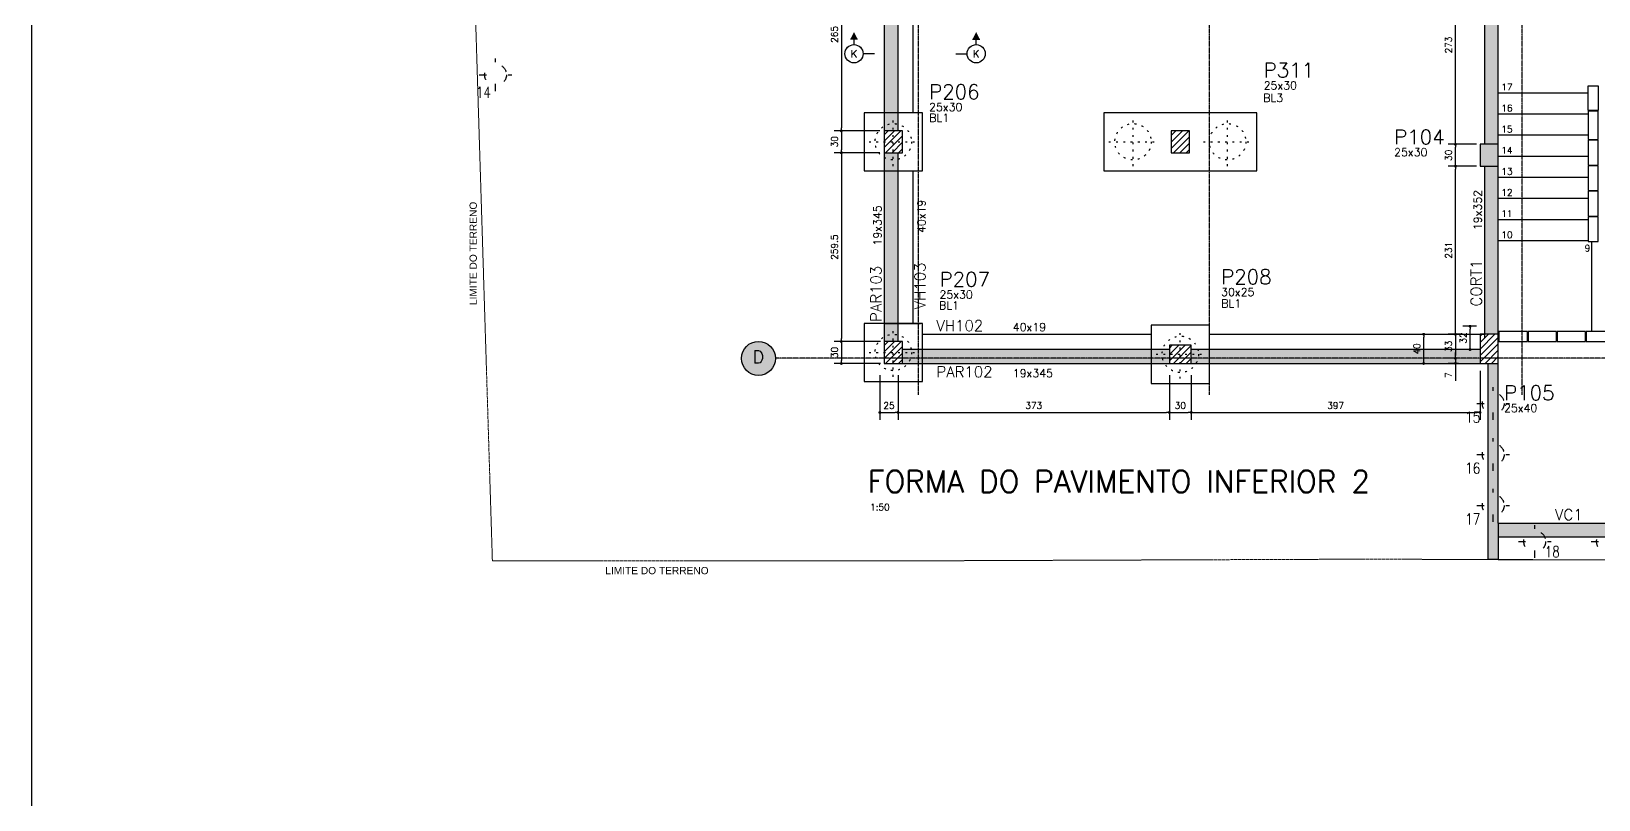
# Model space of a CAD drawing. Extents: x -856 to 20282, y 14720 to 28231.
# Drawn here: x 4522 to 6676, y 23022 to 24078 of the extents above; entities that cross this region are included whole.
import ezdxf
from ezdxf.enums import TextEntityAlignment as Align

# ---------------------------------------------------------------- set-up
doc = ezdxf.new("R2010")
doc.units = 0
for name, pattern in [('AXES', [0.54, 0.3, -0.08, 0.08, -0.08]), ('Double dash', [55, 20, -5, 10, -5, 10, -5]), ('ESTILO_TQS_0002', [0.4, 0.1, -0.3])]:
    doc.linetypes.add(name, pattern=pattern)
doc.layers.get('0').update_dxf_attribs({"linetype": 'CONTINUOUS'})
doc.layers.get('Defpoints').update_dxf_attribs({"linetype": 'CONTINUOUS'})
for name, color, linetype in [('00 - FELIPE', 2, 'CONTINUOUS'), ('228', 2, 'CONTINUOUS'), ('241', 2, 'CONTINUOUS'), ('BLOCO', 3, 'CONTINUOUS'), ('COTA', 1, 'CONTINUOUS'), ('EIXOS', 1, 'AXES'), ('ESTACA', 1, 'ESTILO_TQS_0002'), ('H2', 252, 'CONTINUOUS'), ('H3', 253, 'CONTINUOUS'), ('H4', 254, 'CONTINUOUS'), ('H5', 1, 'CONTINUOUS'), ('IND-EIXOS', 2, 'CONTINUOUS'), ('Linha_media', 4, 'CONTINUOUS'), ('P-D', 2, 'CONTINUOUS'), ('P-M', 5, 'CONTINUOUS'), ('P-N', 5, 'CONTINUOUS'), ('P-S', 5, 'CONTINUOUS'), ('PENA_1', 1, 'CONTINUOUS'), ('PENA_3', 3, 'CONTINUOUS'), ('PENA_5', 5, 'CONTINUOUS'), ('PIL-N', 4, 'CONTINUOUS'), ('T1', 2, 'CONTINUOUS'), ('T4', 6, 'CONTINUOUS'), ('TEXT-EIXOS', 3, 'CONTINUOUS'), ('VIG-D', 2, 'CONTINUOUS'), ('VIG-N', 4, 'CONTINUOUS'), ('VIGA', 3, 'CONTINUOUS')]:
    doc.layers.add(name, color=color, linetype=linetype)
doc.layers.add('GEN-___-___-TXT', color=7, linetype='CONTINUOUS', lineweight=9)
doc.layers.add('TLV-DVI-___-CNT', color=7, linetype='Double dash', lineweight=9)
doc.styles.add('Arial_8', font='arial.ttf', dxfattribs={"height": 87.5})
doc.styles.add('COTA', font='romans.shx')
doc.styles.add('ROMANS', font='ROMANS')
doc.styles.add('Solodactha', font='romans.shx', dxfattribs={"width": 0.8})
doc.styles.get("Standard").update_dxf_attribs({"font": 'ROMANS.SHX'})
doc.styles.add('Texto1', font='romans.shx', dxfattribs={"height": 9})
doc.styles.add('Texto4', font='romans.shx', dxfattribs={"height": 30})
doc.dimstyles.new('forma', dxfattribs={"dimscale": 5, "dimtxt": 1.8, "dimasz": 0.8, "dimexe": 2, "dimexo": 1, "dimgap": 1, "dimtad": 1, "dimdec": 1, "dimzin": 9, "dimdsep": 46, "dimtxsty": 'COTA', "dimblk1": 'DOT', "dimblk2": 'DOT', "dimsah": 1, "dimcen": 0, "dimdle": 1, "dimclrd": 256, "dimclre": 256, "dimclrt": 2, "dimadec": 0, "dimazin": 0, "dimtfac": 1, "dimtdec": 0, "dimtmove": 0, "dimatfit": 3, "dimfxl": 1, "dimtolj": 1, "dimtzin": 0, "dimarcsym": 0})

# ---------------------------------------------------------------- blocks, each defined once
blk = doc.blocks.new('_EST50')
at = {"layer": 'ESTACA', "linetype": 'ESTILO_TQS_0002'}
for p, q in [((0, -1.333), (0, 1.333)), ((-1.333, 0), (1.333, 0))]:
    blk.add_line(p, q, dxfattribs=at)
blk.add_circle((0, 0), 1, dxfattribs=at)
blk = doc.blocks.new('_Dot')
at = {"color": 0, "linetype": 'ByBlock', "lineweight": -2}
blk.add_line((-0.5, 0), (-1, 0), dxfattribs=at)
at = {"color": 0, "linetype": 'ByBlock', "const_width": 0.5}
blk.add_lwpolyline([(-0.25, 0, 1), (0.25, 0, 1)], format="xyb", close=True, dxfattribs=at)
blk = doc.blocks.new('*D330')
at = {"layer": 'COTA', "lineweight": -2, "transparency": 16777216}
for p, q in [((5688.9, 24206.2), (5625, 24206.2)), ((5635, 24202.2), (5635, 23945.2)), ((5687.9, 23941.2), (5625, 23941.2))]:
    blk.add_line(p, q, dxfattribs=at)
at = {"layer": 'Defpoints', "color": 0, "transparency": 16777216}
for p in [(5693.9, 24206.2), (5635, 23941.2), (5692.9, 23941.2)]:
    blk.add_point(p, dxfattribs=at)
at = {"layer": 'COTA', "lineweight": -2, "transparency": 16777216, "xscale": 4, "yscale": 4, "zscale": 4}
for p, rotation in [((5635, 24206.2), 90), ((5635, 23941.2), 270)]:
    blk.add_blockref('_Dot', p, dxfattribs=dict(at, rotation=rotation))
at = {"layer": 'COTA', "color": 2, "transparency": 16777216, "insert": (5625.5, 24073.7), "char_height": 9, "attachment_point": 5, "rotation": 90, "style": 'COTA'}
blk.add_mtext('\\A1;265 ', dxfattribs=at)
blk = doc.blocks.new('*D331')
at = {"layer": 'COTA', "lineweight": -2, "transparency": 16777216}
for p, q in [((5687.9, 23941.2), (5625, 23941.2)), ((5635, 23937.2), (5635, 23915.2)), ((5687.9, 23911.2), (5625, 23911.2))]:
    blk.add_line(p, q, dxfattribs=at)
at = {"layer": 'Defpoints', "color": 0, "transparency": 16777216}
for p in [(5692.9, 23941.2), (5635, 23911.2), (5692.9, 23911.2)]:
    blk.add_point(p, dxfattribs=at)
at = {"layer": 'COTA', "lineweight": -2, "transparency": 16777216, "xscale": 4, "yscale": 4, "zscale": 4}
for p, rotation in [((5635, 23941.2), 90), ((5635, 23911.2), 270)]:
    blk.add_blockref('_Dot', p, dxfattribs=dict(at, rotation=rotation))
at = {"layer": 'COTA', "color": 2, "transparency": 16777216, "insert": (5625.5, 23926.2), "char_height": 9, "attachment_point": 5, "rotation": 90, "style": 'COTA'}
blk.add_mtext('\\A1;30 ', dxfattribs=at)
blk = doc.blocks.new('*D332')
at = {"layer": 'COTA', "lineweight": -2, "transparency": 16777216}
for p, q in [((5687.9, 23911.2), (5625, 23911.2)), ((5635, 23907.2), (5635, 23655.7)), ((5688.9, 23651.7), (5625, 23651.7))]:
    blk.add_line(p, q, dxfattribs=at)
at = {"layer": 'Defpoints', "color": 0, "transparency": 16777216}
for p in [(5692.9, 23911.2), (5635, 23651.7), (5693.9, 23651.7)]:
    blk.add_point(p, dxfattribs=at)
at = {"layer": 'COTA', "lineweight": -2, "transparency": 16777216, "xscale": 4, "yscale": 4, "zscale": 4}
for p, rotation in [((5635, 23911.2), 90), ((5635, 23651.7), 270)]:
    blk.add_blockref('_Dot', p, dxfattribs=dict(at, rotation=rotation))
at = {"layer": 'COTA', "color": 2, "transparency": 16777216, "insert": (5625.5, 23781.4), "char_height": 9, "attachment_point": 5, "rotation": 90, "style": 'COTA'}
blk.add_mtext('\\A1;259.5 ', dxfattribs=at)
blk = doc.blocks.new('*D333')
at = {"layer": 'COTA', "lineweight": -2, "transparency": 16777216}
for p, q in [((5688.9, 23651.7), (5625, 23651.7)), ((5635, 23647.7), (5635, 23625.7)), ((5688.7, 23621.7), (5625, 23621.7))]:
    blk.add_line(p, q, dxfattribs=at)
at = {"layer": 'Defpoints', "color": 0, "transparency": 16777216}
for p in [(5693.9, 23651.7), (5635, 23621.7), (5693.7, 23621.7)]:
    blk.add_point(p, dxfattribs=at)
at = {"layer": 'COTA', "lineweight": -2, "transparency": 16777216, "xscale": 4, "yscale": 4, "zscale": 4}
for p, rotation in [((5635, 23651.7), 90), ((5635, 23621.7), 270)]:
    blk.add_blockref('_Dot', p, dxfattribs=dict(at, rotation=rotation))
at = {"layer": 'COTA', "color": 2, "transparency": 16777216, "insert": (5625.5, 23636.7), "char_height": 9, "attachment_point": 5, "rotation": 90, "style": 'COTA'}
blk.add_mtext('\\A1;30 ', dxfattribs=at)
blk = doc.blocks.new('*D334')
at = {"layer": 'COTA', "lineweight": -2, "transparency": 16777216}
for p, q in [((5687.9, 23605.7), (5687.9, 23544.3)), ((5712.9, 23605.7), (5712.9, 23544.3)), ((5691.9, 23554.3), (5708.9, 23554.3))]:
    blk.add_line(p, q, dxfattribs=at)
at = {"layer": 'Defpoints', "color": 0, "transparency": 16777216}
for p in [(5687.9, 23610.7), (5712.9, 23610.7), (5712.9, 23554.3)]:
    blk.add_point(p, dxfattribs=at)
at = {"layer": 'COTA', "lineweight": -2, "transparency": 16777216, "xscale": 4, "yscale": 4, "zscale": 4, "rotation": 180}
blk.add_blockref('_Dot', (5687.9, 23554.3), dxfattribs=at)
at = {"layer": 'COTA', "lineweight": -2, "transparency": 16777216, "xscale": 4, "yscale": 4, "zscale": 4}
blk.add_blockref('_Dot', (5712.9, 23554.3), dxfattribs=at)
at = {"layer": 'COTA', "color": 2, "transparency": 16777216, "insert": (5700.4, 23563.8), "char_height": 9, "attachment_point": 5, "style": 'COTA'}
blk.add_mtext('\\A1;25 ', dxfattribs=at)
blk = doc.blocks.new('*D335')
at = {"layer": 'COTA', "lineweight": -2, "transparency": 16777216}
for p, q in [((5712.9, 23605.7), (5712.9, 23544.3)), ((6085.9, 23605.7), (6085.9, 23544.3)), ((5716.9, 23554.3), (6081.9, 23554.3))]:
    blk.add_line(p, q, dxfattribs=at)
at = {"layer": 'Defpoints', "color": 0, "transparency": 16777216}
for p in [(5712.9, 23610.7), (6085.9, 23610.7), (6085.9, 23554.3)]:
    blk.add_point(p, dxfattribs=at)
at = {"layer": 'COTA', "lineweight": -2, "transparency": 16777216, "xscale": 4, "yscale": 4, "zscale": 4, "rotation": 180}
blk.add_blockref('_Dot', (5712.9, 23554.3), dxfattribs=at)
at = {"layer": 'COTA', "lineweight": -2, "transparency": 16777216, "xscale": 4, "yscale": 4, "zscale": 4}
blk.add_blockref('_Dot', (6085.9, 23554.3), dxfattribs=at)
at = {"layer": 'COTA', "color": 2, "transparency": 16777216, "insert": (5899.4, 23563.8), "char_height": 9, "attachment_point": 5, "style": 'COTA'}
blk.add_mtext('\\A1;373 ', dxfattribs=at)
blk = doc.blocks.new('*D336')
at = {"layer": 'COTA', "lineweight": -2, "transparency": 16777216}
for p, q in [((6085.9, 23605.7), (6085.9, 23544.3)), ((6115.9, 23605.7), (6115.9, 23544.3)), ((6089.9, 23554.3), (6111.9, 23554.3))]:
    blk.add_line(p, q, dxfattribs=at)
at = {"layer": 'Defpoints', "color": 0, "transparency": 16777216}
for p in [(6085.9, 23610.7), (6115.9, 23610.7), (6115.9, 23554.3)]:
    blk.add_point(p, dxfattribs=at)
at = {"layer": 'COTA', "lineweight": -2, "transparency": 16777216, "xscale": 4, "yscale": 4, "zscale": 4, "rotation": 180}
blk.add_blockref('_Dot', (6085.9, 23554.3), dxfattribs=at)
at = {"layer": 'COTA', "lineweight": -2, "transparency": 16777216, "xscale": 4, "yscale": 4, "zscale": 4}
blk.add_blockref('_Dot', (6115.9, 23554.3), dxfattribs=at)
at = {"layer": 'COTA', "color": 2, "transparency": 16777216, "insert": (6100.9, 23563.8), "char_height": 9, "attachment_point": 5, "style": 'COTA'}
blk.add_mtext('\\A1;30 ', dxfattribs=at)
blk = doc.blocks.new('*D337')
at = {"layer": 'COTA', "lineweight": -2, "transparency": 16777216}
for p, q in [((6512.9, 23611.7), (6512.9, 23544.3)), ((6115.9, 23605.7), (6115.9, 23544.3)), ((6119.9, 23554.3), (6508.9, 23554.3))]:
    blk.add_line(p, q, dxfattribs=at)
at = {"layer": 'Defpoints', "color": 0, "transparency": 16777216}
for p in [(6115.9, 23610.7), (6512.9, 23616.7), (6512.9, 23554.3)]:
    blk.add_point(p, dxfattribs=at)
at = {"layer": 'COTA', "lineweight": -2, "transparency": 16777216, "xscale": 4, "yscale": 4, "zscale": 4, "rotation": 180}
blk.add_blockref('_Dot', (6115.9, 23554.3), dxfattribs=at)
at = {"layer": 'COTA', "lineweight": -2, "transparency": 16777216, "xscale": 4, "yscale": 4, "zscale": 4}
blk.add_blockref('_Dot', (6512.9, 23554.3), dxfattribs=at)
at = {"layer": 'COTA', "color": 2, "transparency": 16777216, "insert": (6314.4, 23563.8), "char_height": 9, "attachment_point": 5, "style": 'COTA'}
blk.add_mtext('\\A1;397 ', dxfattribs=at)
blk = doc.blocks.new('*D338')
at = {"layer": 'COTA', "lineweight": -2, "transparency": 16777216}
for p, q in [((6507.9, 23892.7), (6469.1, 23892.7)), ((6479.1, 23665.7), (6479.1, 23888.7)), ((6488.7, 23661.7), (6469.1, 23661.7))]:
    blk.add_line(p, q, dxfattribs=at)
at = {"layer": 'Defpoints', "color": 0, "transparency": 16777216}
for p in [(6479.1, 23892.7), (6512.9, 23892.7), (6493.7, 23661.7)]:
    blk.add_point(p, dxfattribs=at)
at = {"layer": 'COTA', "lineweight": -2, "transparency": 16777216, "xscale": 4, "yscale": 4, "zscale": 4}
for p, rotation in [((6479.1, 23892.7), 90), ((6479.1, 23661.7), 270)]:
    blk.add_blockref('_Dot', p, dxfattribs=dict(at, rotation=rotation))
at = {"layer": 'COTA', "color": 2, "transparency": 16777216, "insert": (6469.6, 23777.2), "char_height": 9, "attachment_point": 5, "rotation": 90, "style": 'COTA'}
blk.add_mtext('\\A1;231 ', dxfattribs=at)
blk = doc.blocks.new('*D339')
at = {"layer": 'COTA', "lineweight": -2, "transparency": 16777216}
for p, q in [((6507.9, 23922.7), (6469.1, 23922.7)), ((6479.1, 23896.7), (6479.1, 23918.7)), ((6507.9, 23892.7), (6469.1, 23892.7))]:
    blk.add_line(p, q, dxfattribs=at)
at = {"layer": 'Defpoints', "color": 0, "transparency": 16777216}
for p in [(6479.1, 23922.7), (6512.9, 23922.7), (6512.9, 23892.7)]:
    blk.add_point(p, dxfattribs=at)
at = {"layer": 'COTA', "lineweight": -2, "transparency": 16777216, "xscale": 4, "yscale": 4, "zscale": 4}
for p, rotation in [((6479.1, 23922.7), 90), ((6479.1, 23892.7), 270)]:
    blk.add_blockref('_Dot', p, dxfattribs=dict(at, rotation=rotation))
at = {"layer": 'COTA', "color": 2, "transparency": 16777216, "insert": (6469.6, 23907.7), "char_height": 9, "attachment_point": 5, "rotation": 90, "style": 'COTA'}
blk.add_mtext('\\A1;30 ', dxfattribs=at)
blk = doc.blocks.new('*D340')
at = {"layer": 'COTA', "lineweight": -2, "transparency": 16777216}
for p, q in [((6507.9, 24195.7), (6469.1, 24195.7)), ((6479.1, 23926.7), (6479.1, 24191.7)), ((6507.9, 23922.7), (6469.1, 23922.7))]:
    blk.add_line(p, q, dxfattribs=at)
at = {"layer": 'Defpoints', "color": 0, "transparency": 16777216}
for p in [(6479.1, 24195.7), (6512.9, 24195.7), (6512.9, 23922.7)]:
    blk.add_point(p, dxfattribs=at)
at = {"layer": 'COTA', "lineweight": -2, "transparency": 16777216, "xscale": 4, "yscale": 4, "zscale": 4}
for p, rotation in [((6479.1, 24195.7), 90), ((6479.1, 23922.7), 270)]:
    blk.add_blockref('_Dot', p, dxfattribs=dict(at, rotation=rotation))
at = {"layer": 'COTA', "color": 2, "transparency": 16777216, "insert": (6469.6, 24059.2), "char_height": 9, "attachment_point": 5, "rotation": 90, "style": 'COTA'}
blk.add_mtext('\\A1;273 ', dxfattribs=at)
blk = doc.blocks.new('*D388')
at = {"layer": 'COTA', "lineweight": -2, "transparency": 16777216}
for p, q in [((6488.7, 23661.7), (6469.1, 23661.7)), ((6479.1, 23657.7), (6479.1, 23632.7)), ((6485.9, 23628.7), (6469.1, 23628.7))]:
    blk.add_line(p, q, dxfattribs=at)
at = {"layer": 'Defpoints', "color": 0, "transparency": 16777216}
for p in [(6493.7, 23661.7), (6479.1, 23628.7), (6490.9, 23628.7)]:
    blk.add_point(p, dxfattribs=at)
at = {"layer": 'COTA', "lineweight": -2, "transparency": 16777216, "xscale": 4, "yscale": 4, "zscale": 4}
for p, rotation in [((6479.1, 23661.7), 90), ((6479.1, 23628.7), 270)]:
    blk.add_blockref('_Dot', p, dxfattribs=dict(at, rotation=rotation))
at = {"layer": 'COTA', "color": 2, "transparency": 16777216, "insert": (6469.6, 23645.2), "char_height": 9, "attachment_point": 5, "rotation": 90, "style": 'COTA'}
blk.add_mtext('\\A1;33 ', dxfattribs=at)
blk = doc.blocks.new('Family - ___-2103959-PLANTA INFERIOR 2')
at = {"layer": 'TLV-DVI-___-CNT', "color": 1, "true_color": 0xff0000}
for p, q in [((-48574, 209), (-48253, -10145)), ((-42134, -10145), (-36285, -10123)), ((-36285, -10123), (-34522, -10128)), ((-48253, -10145), (-43762, -10145)), ((-43762, -10145), (-42134, -10145)), ((-34522, -10128), (-32077, -10136))]:
    blk.add_line(p, q, dxfattribs=at)
blk = doc.blocks.new('A$C8a1ee3b4')
at = {"layer": 'TLV-DVI-___-CNT', "color": 1, "true_color": 0xff0000, "xscale": 0.1, "yscale": 0.1, "zscale": 0.1}
blk.add_blockref('Family - ___-2103959-PLANTA INFERIOR 2', (4865.2, 1037.1), dxfattribs=at)
at = {"layer": 'GEN-___-___-TXT', "insert": (8.5, 373.9), "char_height": 10, "width": 174.768, "attachment_point": 1, "rotation": 90, "style": 'Arial_8'}
blk.add_mtext('LIMITE DO TERRENO', dxfattribs=at)
at = {"layer": 'GEN-___-___-TXT', "insert": (195.1, 14.1), "char_height": 10, "width": 174.768, "attachment_point": 1, "style": 'Arial_8'}
blk.add_mtext('LIMITE DO TERRENO', dxfattribs=at)
blk = doc.blocks.new('A$Cf0c44242')
at = {"layer": 'ESTACA'}
for p, q in [((-13.532, 3.341), (-13.532, 3.791)), ((-13.757, 3.566), (-13.307, 3.566)), ((0.181, -1.175), (0.181, -0.725)), ((-0.044, -0.95), (0.406, -0.95)), ((0.181, -1.875), (0.181, -1.425)), ((-0.044, -1.65), (0.406, -1.65)), ((0.181, -2.575), (0.181, -2.125)), ((-0.044, -2.35), (0.406, -2.35)), ((0.751, -3.071), (0.751, -2.621)), ((0.526, -2.846), (0.976, -2.846)), ((1.526, -2.847), (1.976, -2.847))]:
    blk.add_line(p, q, dxfattribs=at)
for centre in [(-13.532, 3.566), (0.181, -0.95), (0.181, -1.65), (0.181, -2.35), (0.751, -2.846), (1.751, -2.847)]:
    blk.add_circle(centre, 0.15, dxfattribs=at)
at = {"layer": 'ESTACA', "style": 'Solodactha', "width": 0.8}
for s, p in [('14', (-13.801, 3.249)), ('15', (-0.203, -1.214)), ('16', (-0.203, -1.914)), ('17', (-0.203, -2.614)), ('18', (0.89, -3.063))]:
    blk.add_text(s, height=0.15, dxfattribs=at).set_placement(p)
blk = doc.blocks.new('*D416')
at = {"layer": 'COTA', "lineweight": -2, "transparency": 16777216}
for p, q in [((6479.1, 23632.7), (6479.1, 23636.7)), ((6483.3, 23628.7), (6469.1, 23628.7)), ((6483.3, 23621.7), (6469.1, 23621.7)), ((6479.1, 23628.7), (6479.1, 23621.7)), ((6479.1, 23617.7), (6479.1, 23597.7))]:
    blk.add_line(p, q, dxfattribs=at)
at = {"layer": 'Defpoints', "color": 0, "transparency": 16777216}
for p in [(6479.1, 23621.7), (6488.3, 23628.7), (6488.3, 23621.7)]:
    blk.add_point(p, dxfattribs=at)
at = {"layer": 'COTA', "lineweight": -2, "transparency": 16777216, "xscale": 4, "yscale": 4, "zscale": 4}
for p, rotation in [((6479.1, 23628.7), 270), ((6479.1, 23621.7), 90)]:
    blk.add_blockref('_Dot', p, dxfattribs=dict(at, rotation=rotation))
at = {"layer": 'COTA', "color": 2, "transparency": 16777216, "insert": (6469.6, 23605.7), "char_height": 9, "attachment_point": 5, "rotation": 90, "style": 'COTA'}
blk.add_mtext('\\A1;7 ', dxfattribs=at)
blk = doc.blocks.new('*D417')
at = {"layer": 'COTA', "lineweight": -2, "transparency": 16777216}
for p, q in [((6433.9, 23661.7), (6445.4, 23661.7)), ((6435.4, 23625.7), (6435.4, 23657.7)), ((6433.9, 23621.7), (6445.4, 23621.7))]:
    blk.add_line(p, q, dxfattribs=at)
at = {"layer": 'Defpoints', "color": 0, "transparency": 16777216}
for p in [(6428.9, 23661.7), (6435.4, 23661.7), (6428.9, 23621.7)]:
    blk.add_point(p, dxfattribs=at)
at = {"layer": 'COTA', "lineweight": -2, "transparency": 16777216, "xscale": 4, "yscale": 4, "zscale": 4}
for p, rotation in [((6435.4, 23661.7), 90), ((6435.4, 23621.7), 270)]:
    blk.add_blockref('_Dot', p, dxfattribs=dict(at, rotation=rotation))
at = {"layer": 'COTA', "color": 2, "transparency": 16777216, "insert": (6425.9, 23641.7), "char_height": 9, "attachment_point": 5, "rotation": 90, "style": 'COTA'}
blk.add_mtext('\\A1;40 ', dxfattribs=at)
blk = doc.blocks.new('seção_esq')
at = {"layer": 'Linha_media'}
for p, q in [((1, 4), (-1, 4)), ((0, 2.5), (0, 4)), ((5.62, 0), (2.5, 0))]:
    blk.add_line(p, q, dxfattribs=at)
blk.add_circle((0, 0), 2.5, dxfattribs=at)
blk.add_solid([(1, 4), (0, 6), (-1, 4)], dxfattribs=at)
blk = doc.blocks.new('seção_dir')
at = {"layer": 'Linha_media'}
for p, q in [((-5.62, 0), (-2.5, 0)), ((-1, 4), (1, 4)), ((0, 2.5), (0, 4))]:
    blk.add_line(p, q, dxfattribs=at)
blk.add_circle((0, 0), 2.5, dxfattribs=at)
blk.add_solid([(-1, 4), (0, 6), (1, 4)], dxfattribs=at)
blk = doc.blocks.new('atrib_seção')
at = {"layer": 'Linha_media', "style": 'ROMANS'}
blk.add_attdef('X', text='', height=2, dxfattribs=at).set_placement((0, 0), align=Align.MIDDLE)
blk = doc.blocks.new('*D762')
at = {"layer": '00 - FELIPE', "lineweight": -2, "transparency": 16777216}
for p, q in [((6507.9, 23672.7), (6489.2, 23672.7)), ((6499.2, 23644.7), (6499.2, 23668.7)), ((6507.9, 23640.7), (6489.2, 23640.7))]:
    blk.add_line(p, q, dxfattribs=at)
at = {"layer": 'Defpoints', "color": 0, "transparency": 16777216}
for p in [(6499.2, 23672.7), (6512.9, 23672.7), (6512.9, 23640.7)]:
    blk.add_point(p, dxfattribs=at)
at = {"layer": '00 - FELIPE', "lineweight": -2, "transparency": 16777216, "xscale": 4, "yscale": 4, "zscale": 4}
for p, rotation in [((6499.2, 23672.7), 90), ((6499.2, 23640.7), 270)]:
    blk.add_blockref('_Dot', p, dxfattribs=dict(at, rotation=rotation))
at = {"layer": '00 - FELIPE', "color": 2, "transparency": 16777216, "insert": (6489.7, 23656.7), "char_height": 9, "attachment_point": 5, "rotation": 90, "style": 'COTA'}
blk.add_mtext('\\A1;32 ', dxfattribs=at)

msp = doc.modelspace()

# ---------------------------------------------------------------- hatches: boundary and pattern name
at = {"layer": 'H2'}
for points in [[(6537.91, 24195.7), (6518.91, 24195.7), (6518.91, 23922.7), (6537.91, 23922.7)], [(6537.91, 23922.7), (6512.91, 23922.7), (6512.91, 23892.7), (6537.91, 23892.7)], [(6518.91, 23661.7), (6537.91, 23661.7), (6537.91, 23892.7), (6518.91, 23892.7)], [(6537.91, 23621.7), (6537.91, 23352.29), (6523.91, 23352.29), (6523.91, 23621.7)], [(6537.91, 23402.17), (7610.43, 23400.94), (7610.41, 23381.96), (6537.91, 23383.17)]]:
    msp.add_hatch(color=256, dxfattribs=at).paths.add_polyline_path(points)
at = {"layer": 'H3'}
for points in [[(5712.91, 24206.2), (5693.91, 24206.2), (5693.91, 23941.2), (5712.91, 23941.2)], [(5712.91, 23911.2), (5693.91, 23911.2), (5693.91, 23651.7), (5712.91, 23651.7)], [(6085.91, 23621.7), (6085.91, 23640.7), (5718.91, 23640.7), (5718.91, 23621.7)], [(6115.91, 23640.7), (6115.91, 23621.7), (6512.91, 23621.7), (6512.91, 23640.7)]]:
    msp.add_hatch(color=256, dxfattribs=at).paths.add_polyline_path(points)
at = {"layer": 'H4'}
h = msp.add_hatch(color=256, dxfattribs=at)
edge = h.paths.add_edge_path()
edge.add_arc((5521.11, 23628.63), 23.33, 0, 360)
at = {"layer": 'H5'}
h = msp.add_hatch(dxfattribs=at)
h.set_pattern_fill('ANSI31', color=256, scale=50, style=0)
h.set_pattern_definition([(45, (4923.393, -6055.889), (-4.4194174, 4.4194174), [])])
h.paths.add_polyline_path([(5693.91, 23911.2), (5718.91, 23911.2), (5718.91, 23941.2), (5693.91, 23941.2)])
h = msp.add_hatch(dxfattribs=at)
h.set_pattern_fill('ANSI31', color=256, scale=50, style=0)
h.set_pattern_definition([(45, (4912.393, -6055.889), (-4.4194174, 4.4194174), [])])
h.paths.add_polyline_path([(6088.41, 23911.2), (6113.41, 23911.2), (6113.41, 23941.2), (6088.41, 23941.2)])
h = msp.add_hatch(dxfattribs=at)
h.set_pattern_fill('ANSI31', color=256, scale=50, style=0)
h.set_pattern_definition([(45, (5693.9076, 23626.696), (-4.419417, 4.419417), [])])
h.paths.add_polyline_path([(6512.91, 23621.7), (6537.91, 23621.7), (6537.91, 23661.7), (6512.91, 23661.7)])
h = msp.add_hatch(dxfattribs=at)
h.set_pattern_fill('ANSI31', color=256, scale=50, style=0)
h.set_pattern_definition([(45, (4923.3936, -6044.8965), (-4.4194174, 4.4194174), [])])
h.paths.add_polyline_path([(5693.91, 23621.7), (5718.91, 23621.7), (5718.91, 23651.7), (5693.91, 23651.7)])
h = msp.add_hatch(dxfattribs=at)
h.set_pattern_fill('ANSI31', color=256, scale=50, style=0)
h.set_pattern_definition([(45, (4912.3936, -6044.8965), (-4.4194174, 4.4194174), [])])
h.paths.add_polyline_path([(6085.91, 23621.7), (6115.91, 23621.7), (6115.91, 23646.7), (6085.91, 23646.7)])

# ---------------------------------------------------------------- linework, layer by layer
for points in [[(6675.41, 24003.2), (6675.41, 23969.2), (6661.41, 23969.2), (6661.41, 24003.2), (6675.41, 24003.2)], [(6675.41, 23929.2), (6675.41, 23968.2), (6661.41, 23968.2), (6661.41, 23929.2), (6675.41, 23929.2)], [(6675.41, 23894.2), (6675.41, 23928.2), (6661.41, 23928.2), (6661.41, 23894.2), (6675.41, 23894.2)], [(6675.41, 23859.2), (6675.41, 23893.2), (6661.41, 23893.2), (6661.41, 23859.2), (6675.41, 23859.2)], [(6675.41, 23824.2), (6675.41, 23858.2), (6661.41, 23858.2), (6661.41, 23824.2), (6675.41, 23824.2)], [(6675.41, 23789.2), (6675.41, 23823.2), (6661.41, 23823.2), (6661.41, 23789.2), (6675.41, 23789.2)], [(6538.91, 23651.74), (6577.91, 23651.74), (6577.91, 23665.74), (6538.91, 23665.74), (6538.91, 23651.74)], [(6578.91, 23651.74), (6617.91, 23651.74), (6617.91, 23665.74), (6578.91, 23665.74), (6578.91, 23651.74)], [(6618.91, 23651.74), (6657.91, 23651.74), (6657.91, 23665.74), (6618.91, 23665.74), (6618.91, 23651.74)], [(6658.91, 23651.74), (6697.91, 23651.74), (6697.91, 23665.74), (6658.91, 23665.74), (6658.91, 23651.74)]]:
    msp.add_lwpolyline(points)
at = {"layer": '241'}
for p, q in [((6661.41, 23993.19), (6537.91, 23993.19)), ((6661.41, 23964.19), (6537.91, 23964.19)), ((6661.41, 23935.19), (6537.91, 23935.19)), ((6661.41, 23906.19), (6537.91, 23906.19)), ((6661.41, 23877.19), (6537.91, 23877.19)), ((6661.41, 23848.19), (6537.91, 23848.19)), ((6661.41, 23819.19), (6537.91, 23819.19)), ((6661.41, 23790.19), (6537.91, 23790.19)), ((6665.91, 23789.2), (6665.91, 23665.7))]:
    msp.add_line(p, q, dxfattribs=at)
at = {"layer": 'BLOCO', "linetype": 'Continuous'}
for points in [[(5666.41, 23886.2), (5746.41, 23886.2), (5746.41, 23966.2), (5666.41, 23966.2), (5666.41, 23886.2)], [(5995.91, 23886.2), (6205.91, 23886.2), (6205.91, 23966.2), (5995.91, 23966.2), (5995.91, 23886.2)], [(5666.41, 23596.7), (5746.41, 23596.7), (5746.41, 23676.7), (5666.41, 23676.7), (5666.41, 23596.7)], [(6060.91, 23594.2), (6140.91, 23594.2), (6140.91, 23674.2), (6060.91, 23674.2), (6060.91, 23594.2)]]:
    msp.add_lwpolyline(points, dxfattribs=at)
at = {"layer": 'COTA'}
msp.add_line((4521.66, 28230.73), (4521.66, 16671.78), dxfattribs=at)
at = {"layer": 'EIXOS', "color": 244, "true_color": 0x991b1e}
for p, q in [((5740.91, 23578.75), (5740.91, 25299.42)), ((6140.91, 23578.75), (6140.91, 25299.42)), ((6570.91, 23578.75), (6570.91, 25299.42)), ((8233.21, 23628.7), (5544.44, 23628.7))]:
    msp.add_line(p, q, dxfattribs=at)
at = {"layer": 'IND-EIXOS'}
msp.add_circle((5521.11, 23628.63), 23.33, dxfattribs=at)
at = {"layer": 'P-M', "linetype": 'Continuous'}
msp.add_lwpolyline([(6512.91, 23892.7), (6537.91, 23892.7), (6537.91, 23922.7), (6512.91, 23922.7), (6512.91, 23892.7)], dxfattribs=at)
at = {"layer": 'P-N', "linetype": 'Continuous'}
for points in [[(5693.91, 23911.2), (5718.91, 23911.2), (5718.91, 23941.2), (5693.91, 23941.2), (5693.91, 23911.2)], [(6088.41, 23911.2), (6113.41, 23911.2), (6113.41, 23941.2), (6088.41, 23941.2), (6088.41, 23911.2)], [(5693.91, 23621.7), (5718.91, 23621.7), (5718.91, 23651.7), (5693.91, 23651.7), (5693.91, 23621.7)], [(6085.91, 23621.7), (6115.91, 23621.7), (6115.91, 23646.7), (6085.91, 23646.7), (6085.91, 23621.7)]]:
    msp.add_lwpolyline(points, dxfattribs=at)
at = {"layer": 'P-S', "linetype": 'Continuous'}
msp.add_lwpolyline([(6512.91, 23621.7), (6537.91, 23621.7), (6537.91, 23661.7), (6512.91, 23661.7), (6512.91, 23621.7)], dxfattribs=at)
at = {"layer": 'PENA_3'}
msp.add_lwpolyline([(6537.91, 23402.17), (6537.91, 23352.29), (7610.37, 23351.7), (7610.43, 23400.93), (6537.91, 23402.17)], dxfattribs=at)
at = {"layer": 'PENA_5'}
for p, q in [((6518.91, 24195.7), (6518.91, 23922.7)), ((6537.91, 23922.7), (6537.91, 24195.7)), ((6518.91, 23892.7), (6518.91, 23656.7)), ((6537.91, 23656.7), (6537.91, 23892.7)), ((6537.91, 23402.17), (6537.91, 23621.7)), ((6537.91, 23402.17), (7610.43, 23400.94)), ((7610.41, 23381.95), (6537.97, 23383.17)), ((6537.97, 23383.17), (6537.97, 23352.29))]:
    msp.add_line(p, q, dxfattribs=at)
msp.add_lwpolyline([(6537.91, 23352.29), (6523.91, 23352.29), (6523.91, 23621.7), (6537.91, 23621.7)], dxfattribs=at)
at = {"layer": 'VIGA'}
for p, q in [((5693.91, 24206.2), (5693.91, 23941.2)), ((5712.91, 23941.2), (5712.91, 24206.2)), ((5733.91, 23966.2), (5733.91, 24116.2)), ((5693.91, 23911.2), (5693.91, 23640.7)), ((5712.91, 23651.7), (5712.91, 23911.2)), ((5733.91, 23676.7), (5733.91, 23886.2)), ((5693.91, 23676.7), (5743.91, 23676.7)), ((5746.41, 23661.7), (6060.91, 23661.7)), ((6140.91, 23661.7), (6518.91, 23661.7)), ((6085.91, 23640.7), (5718.91, 23640.7)), ((6512.91, 23640.7), (6115.91, 23640.7)), ((5707.91, 23621.7), (6085.91, 23621.7)), ((6115.91, 23621.7), (6512.91, 23621.7))]:
    msp.add_line(p, q, dxfattribs=at)

# ---------------------------------------------------------------- block references
at = {"layer": '228', "linetype": 'Continuous', "xscale": 25, "yscale": 25}
for p in [(5706.41, 23926.2), (6035.91, 23926.2), (6165.91, 23926.2), (5706.41, 23636.7), (6100.91, 23634.2)]:
    msp.add_blockref('_EST50', p, dxfattribs=at)
at = {"layer": 'COTA', "xscale": 100, "yscale": 100, "zscale": 100}
msp.add_blockref('A$Cf0c44242', (6512.91, 23661.7), dxfattribs=at)
at = {"layer": 'PENA_1', "xscale": 5, "yscale": 5, "zscale": 5}
for name, p in [('seção_esq', (5652.39, 24047.14)), ('seção_dir', (5820.35, 24047.14))]:
    msp.add_blockref(name, p, dxfattribs=at)
for p in [(5652.39, 24047.14), (5820.35, 24047.14)]:
    msp.add_blockref('atrib_seção', p, dxfattribs=at).add_auto_attribs({'X': 'K'})
at = {"layer": 'VIGA'}
msp.add_blockref('A$C8a1ee3b4', (5115.45, 23327.94), dxfattribs=at)

# ---------------------------------------------------------------- texts
at = {"layer": 'P-D', "linetype": 'Continuous'}
for s, p in [('25x30', (6215.45, 23998.16)), ('25x30', (5755.62, 23968.36)), ('BL3', (6214.87, 23981.02)), ('BL1', (5755.82, 23953.64)), ('25x30', (6394.79, 23906.3)), ('25x30', (5769.93, 23710.74)), ('30x25', (6156.98, 23714.26)), ('BL1', (5769.42, 23695.94)), ('BL1', (6157.2, 23698.6)), ('25x40', (6545.92, 23554.86))]:
    msp.add_text(s, height=11, dxfattribs=at).set_placement(p)
at = {"layer": 'PIL-N', "linetype": 'Continuous'}
for s, p in [('P311', (6215.45, 24014.66)), ('P206', (5755.62, 23984.86)), ('P104', (6394.79, 23922.8)), ('P207', (5769.93, 23727.24)), ('P208', (6156.98, 23730.76)), ('P105', (6545.92, 23571.36))]:
    msp.add_text(s, height=20, dxfattribs=at).set_placement(p)
at = {"layer": 'T1', "style": 'Texto1'}
for s, p in [('17', (6542.09, 23996.96)), ('16', (6542.09, 23967.96)), ('15', (6542.09, 23938.96)), ('14', (6542.09, 23909.96)), ('13', (6542.09, 23880.96)), ('12', (6542.09, 23851.96)), ('11', (6542.09, 23822.96)), ('10', (6542.09, 23793.96)), ('9', (6656.64, 23775.54)), ('1:50', (5674.49, 23419.71))]:
    msp.add_text(s, height=9, dxfattribs=at).set_placement(p)
at = {"layer": 'T4', "style": 'Texto4'}
msp.add_text('FORMA DO PAVIMENTO INFERIOR 2', height=30, dxfattribs=at).set_placement((5671.26, 23444.5))
at = {"layer": 'TEXT-EIXOS'}
msp.add_text('D', height=17.5, dxfattribs=at).set_placement((5512.94, 23621.87))
at = {"layer": 'VIG-D', "linetype": 'Continuous'}
for s, p in [('19x352', (6515.16, 23804.86)), ('19x345', (5690.16, 23783.65)), ('40x19', (5750.53, 23800.96))]:
    msp.add_text(s, height=11, rotation=90, dxfattribs=at).set_placement(p)
for s, p in [('40x19', (5870.67, 23666.07)), ('19x345', (5870.67, 23602.66))]:
    msp.add_text(s, height=11, dxfattribs=at).set_placement(p)
at = {"layer": 'VIG-N', "linetype": 'Continuous'}
for s, p in [('PAR103', (5690.16, 23678.65)), ('VH103', (5750.53, 23695.96)), ('CORT1', (6515.16, 23699.86))]:
    msp.add_text(s, height=15, rotation=90, dxfattribs=at).set_placement(p)
for s, p in [('VH102', (5765.67, 23666.07)), ('PAR102', (5765.67, 23602.66)), ('VC1', (6615.9, 23406.45))]:
    msp.add_text(s, height=15, dxfattribs=at).set_placement(p)

# ---------------------------------------------------------------- dimensions: what is measured, and where the dimension line sits
at = {"layer": '00 - FELIPE'}
dim = msp.add_linear_dim(base=(6499.23, 23672.7), p1=(6512.91, 23640.7), p2=(6512.91, 23672.7), angle=90, dimstyle='forma', override={"dimpost": ' '}, dxfattribs=at)
dim.commit()
dim.dimension.update_dxf_attribs({"geometry": '*D762', "text_midpoint": (6489.73, 23656.7)})
at = {"layer": 'COTA'}
for base, p1, p2, override, picture, middle in [((5635, 23941.2), (5693.91, 24206.2), (5692.91, 23941.2), {"dimpost": ' ', "dimtmove": 1}, '*D330', (5625.5, 24073.7)), ((6479.13, 24195.7), (6512.91, 23922.7), (6512.91, 24195.7), {"dimpost": ' ', "dimtmove": 1}, '*D340', (6469.63, 24059.2)), ((5635, 23911.2), (5692.91, 23941.2), (5692.91, 23911.2), {"dimpost": ' ', "dimtmove": 1}, '*D331', (5625.5, 23926.2)), ((5635, 23651.7), (5692.91, 23911.2), (5693.91, 23651.7), {"dimpost": ' ', "dimtmove": 1}, '*D332', (5625.5, 23781.45)), ((6479.13, 23922.7), (6512.91, 23892.7), (6512.91, 23922.7), {"dimpost": ' ', "dimtmove": 1}, '*D339', (6469.63, 23907.7)), ((6479.13, 23892.7), (6493.66, 23661.7), (6512.91, 23892.7), {"dimpost": ' '}, '*D338', (6469.63, 23777.2)), ((5635, 23621.71), (5693.91, 23651.7), (5693.75, 23621.71), {"dimpost": ' ', "dimtmove": 1}, '*D333', (5625.5, 23636.7)), ((6435.4, 23661.7), (6428.86, 23621.7), (6428.86, 23661.7), {"dimpost": ' '}, '*D417', (6425.9, 23641.7)), ((6479.13, 23628.7), (6493.66, 23661.7), (6490.93, 23628.7), {"dimpost": ' ', "dimtmove": 1}, '*D388', (6469.63, 23645.2)), ((6479.13, 23621.7), (6488.3, 23628.7), (6488.3, 23621.7), {"dimpost": ' '}, '*D416', (6469.63, 23605.7))]:
    dim = msp.add_linear_dim(base=base, p1=p1, p2=p2, angle=90, dimstyle='forma', override=override, dxfattribs=at)
    dim.commit()
    dim.dimension.update_dxf_attribs({"geometry": picture, "text_midpoint": middle})
for base, p1, p2, override, picture, middle in [((5712.91, 23554.32), (5687.91, 23610.7), (5712.91, 23610.7), {"dimpost": ' '}, '*D334', (5700.41, 23563.82)), ((6085.91, 23554.32), (5712.91, 23610.7), (6085.91, 23610.7), {"dimpost": ' ', "dimtmove": 1}, '*D335', (5899.41, 23563.82)), ((6115.91, 23554.32), (6085.91, 23610.7), (6115.91, 23610.7), {"dimpost": ' ', "dimtmove": 1}, '*D336', (6100.91, 23563.82)), ((6512.91, 23554.32), (6115.91, 23610.7), (6512.91, 23616.7), {"dimpost": ' ', "dimtmove": 1}, '*D337', (6314.41, 23563.82))]:
    dim = msp.add_linear_dim(base=base, p1=p1, p2=p2, dimstyle='forma', override=override, dxfattribs=at)
    dim.commit()
    dim.dimension.update_dxf_attribs({"geometry": picture, "text_midpoint": middle})

doc.saveas('drawing.dxf')
